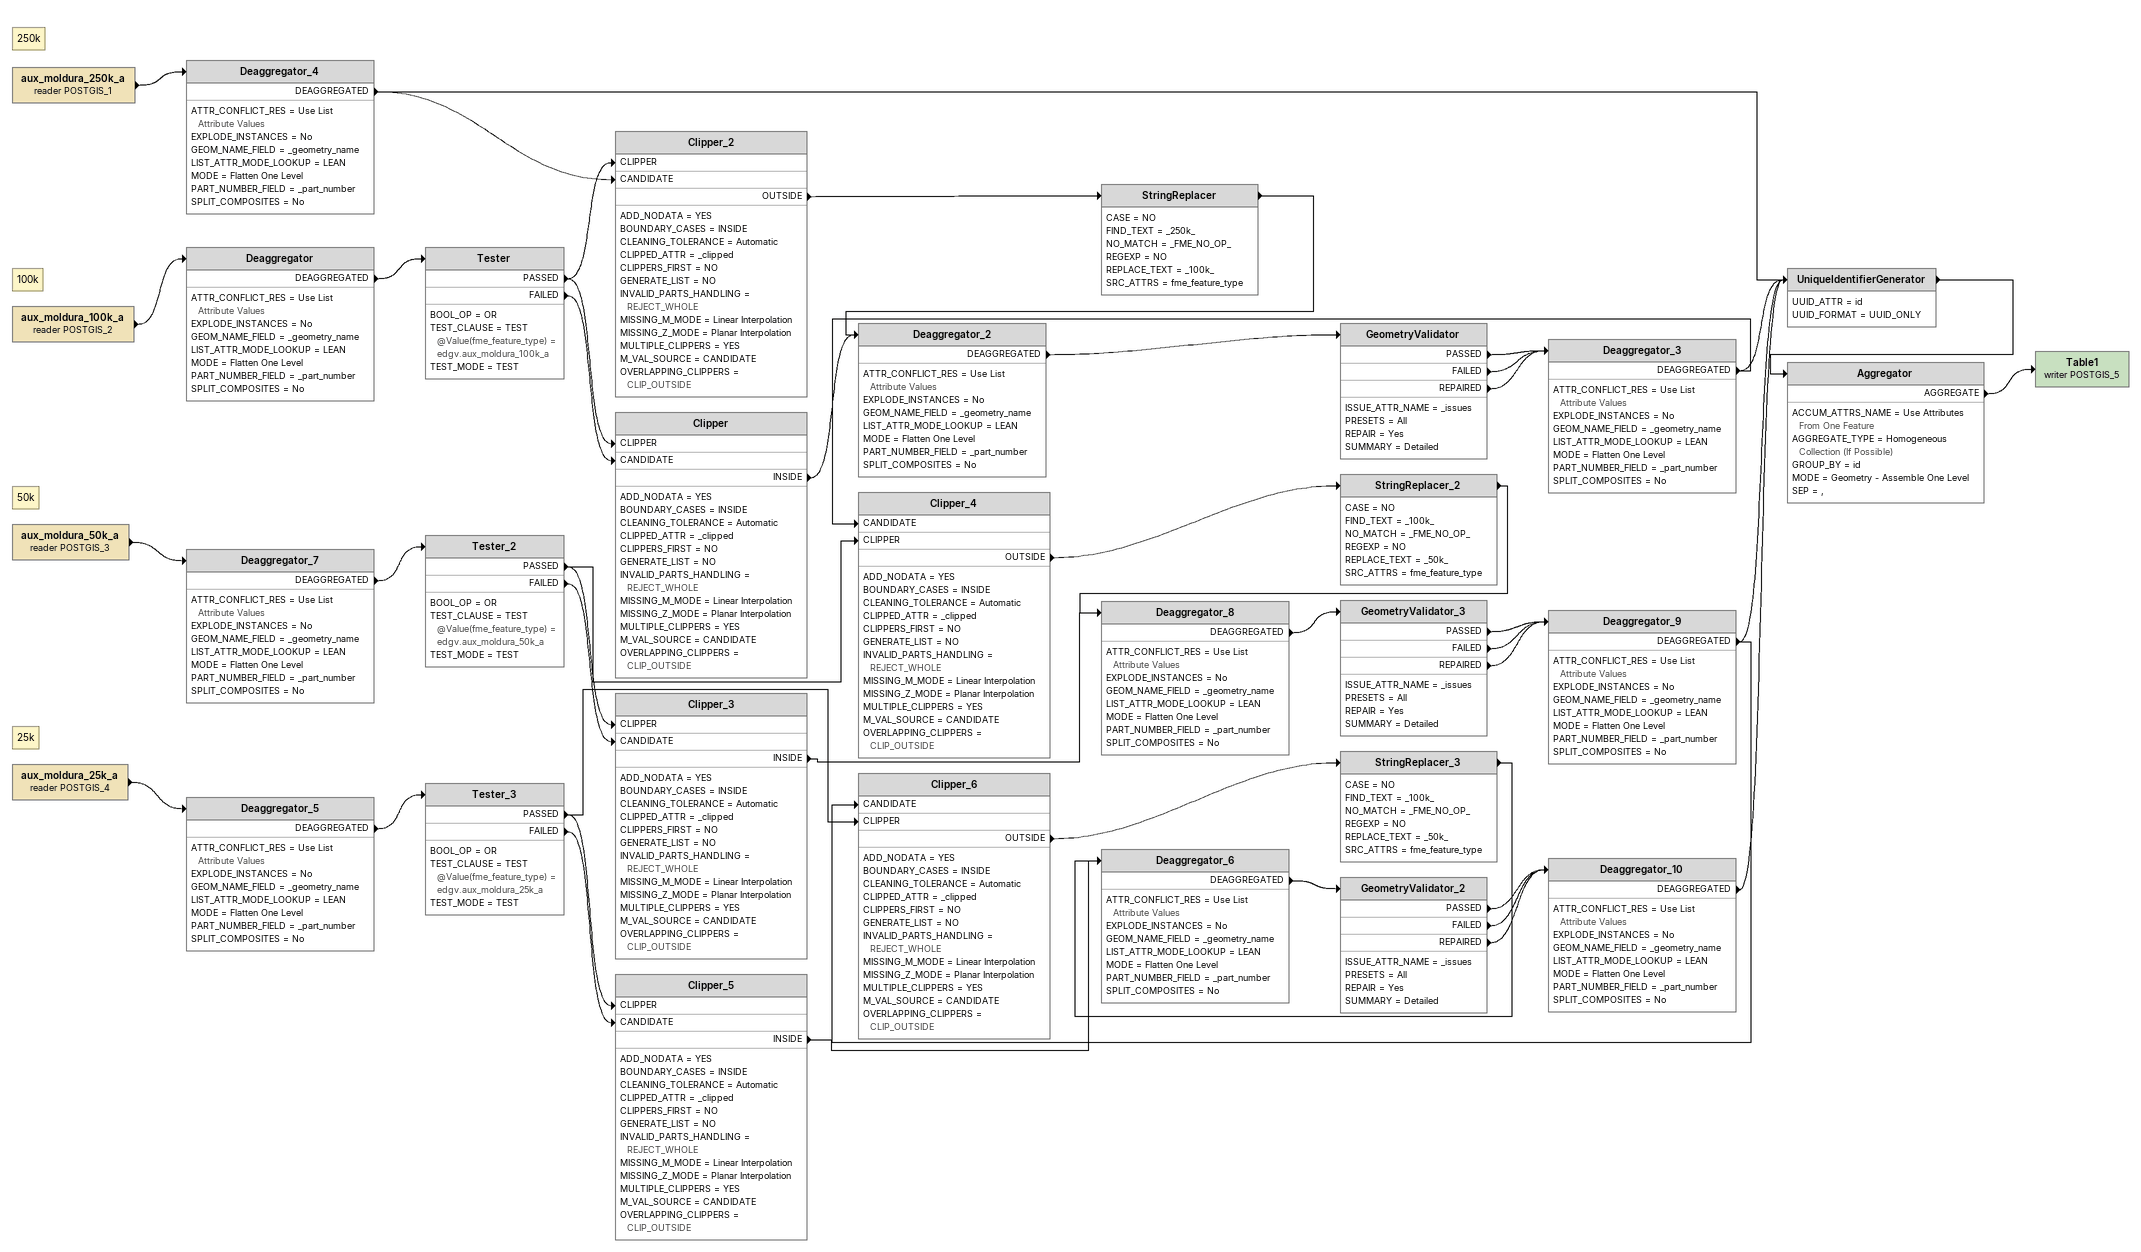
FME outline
Note: 250k
aux_moldura_250k_a (reader POSTGIS_1)
    -> Deaggregator_4
Deaggregator_4
    ATTR_CONFLICT_RES = Use List Attribute Values
    EXPLODE_INSTANCES = No
    GEOM_NAME_FIELD = _geometry_name
    LIST_ATTR_MODE_LOOKUP = LEAN
    MODE = Flatten One Level
    PART_NUMBER_FIELD = _part_number
    SPLIT_COMPOSITES = No
    DEAGGREGATED -> Clipper_2 [CANDIDATE]
    DEAGGREGATED -> UniqueIdentifierGenerator
Note: 100k
aux_moldura_100k_a (reader POSTGIS_2)
    -> Deaggregator
Deaggregator
    ATTR_CONFLICT_RES = Use List Attribute Values
    EXPLODE_INSTANCES = No
    GEOM_NAME_FIELD = _geometry_name
    LIST_ATTR_MODE_LOOKUP = LEAN
    MODE = Flatten One Level
    PART_NUMBER_FIELD = _part_number
    SPLIT_COMPOSITES = No
    DEAGGREGATED -> Tester
Tester
    BOOL_OP = OR
    TEST_CLAUSE = TEST @Value(fme_feature_type) = edgv.aux_moldura_100k_a
    TEST_MODE = TEST
    PASSED -> Clipper [CLIPPER]
    PASSED -> Clipper_2 [CLIPPER]
    FAILED -> Clipper [CANDIDATE]
Clipper_2
    ADD_NODATA = YES
    BOUNDARY_CASES = INSIDE
    CLEANING_TOLERANCE = Automatic
    CLIPPED_ATTR = _clipped
    CLIPPERS_FIRST = NO
    GENERATE_LIST = NO
    INVALID_PARTS_HANDLING = REJECT_WHOLE
    MISSING_M_MODE = Linear Interpolation
    MISSING_Z_MODE = Planar Interpolation
    MULTIPLE_CLIPPERS = YES
    M_VAL_SOURCE = CANDIDATE
    OVERLAPPING_CLIPPERS = CLIP_OUTSIDE
    OUTSIDE -> StringReplacer
StringReplacer
    CASE = NO
    FIND_TEXT = _250k_
    NO_MATCH = _FME_NO_OP_
    REGEXP = NO
    REPLACE_TEXT = _100k_
    SRC_ATTRS = fme_feature_type
    -> Deaggregator_2
Clipper
    ADD_NODATA = YES
    BOUNDARY_CASES = INSIDE
    CLEANING_TOLERANCE = Automatic
    CLIPPED_ATTR = _clipped
    CLIPPERS_FIRST = NO
    GENERATE_LIST = NO
    INVALID_PARTS_HANDLING = REJECT_WHOLE
    MISSING_M_MODE = Linear Interpolation
    MISSING_Z_MODE = Planar Interpolation
    MULTIPLE_CLIPPERS = YES
    M_VAL_SOURCE = CANDIDATE
    OVERLAPPING_CLIPPERS = CLIP_OUTSIDE
    INSIDE -> Deaggregator_2
Deaggregator_2
    ATTR_CONFLICT_RES = Use List Attribute Values
    EXPLODE_INSTANCES = No
    GEOM_NAME_FIELD = _geometry_name
    LIST_ATTR_MODE_LOOKUP = LEAN
    MODE = Flatten One Level
    PART_NUMBER_FIELD = _part_number
    SPLIT_COMPOSITES = No
    DEAGGREGATED -> GeometryValidator
GeometryValidator
    ISSUE_ATTR_NAME = _issues
    PRESETS = All
    REPAIR = Yes
    SUMMARY = Detailed
    PASSED -> Deaggregator_3
    FAILED -> Deaggregator_3
    REPAIRED -> Deaggregator_3
Deaggregator_3
    ATTR_CONFLICT_RES = Use List Attribute Values
    EXPLODE_INSTANCES = No
    GEOM_NAME_FIELD = _geometry_name
    LIST_ATTR_MODE_LOOKUP = LEAN
    MODE = Flatten One Level
    PART_NUMBER_FIELD = _part_number
    SPLIT_COMPOSITES = No
    DEAGGREGATED -> Clipper_4 [CANDIDATE]
    DEAGGREGATED -> UniqueIdentifierGenerator
Note: 50k
aux_moldura_50k_a (reader POSTGIS_3)
    -> Deaggregator_7
Deaggregator_7
    ATTR_CONFLICT_RES = Use List Attribute Values
    EXPLODE_INSTANCES = No
    GEOM_NAME_FIELD = _geometry_name
    LIST_ATTR_MODE_LOOKUP = LEAN
    MODE = Flatten One Level
    PART_NUMBER_FIELD = _part_number
    SPLIT_COMPOSITES = No
    DEAGGREGATED -> Tester_2
Tester_2
    BOOL_OP = OR
    TEST_CLAUSE = TEST @Value(fme_feature_type) = edgv.aux_moldura_50k_a
    TEST_MODE = TEST
    PASSED -> Clipper_3 [CLIPPER]
    PASSED -> Clipper_4 [CLIPPER]
    FAILED -> Clipper_3 [CANDIDATE]
Clipper_4
    ADD_NODATA = YES
    BOUNDARY_CASES = INSIDE
    CLEANING_TOLERANCE = Automatic
    CLIPPED_ATTR = _clipped
    CLIPPERS_FIRST = NO
    GENERATE_LIST = NO
    INVALID_PARTS_HANDLING = REJECT_WHOLE
    MISSING_M_MODE = Linear Interpolation
    MISSING_Z_MODE = Planar Interpolation
    MULTIPLE_CLIPPERS = YES
    M_VAL_SOURCE = CANDIDATE
    OVERLAPPING_CLIPPERS = CLIP_OUTSIDE
    OUTSIDE -> StringReplacer_2
StringReplacer_2
    CASE = NO
    FIND_TEXT = _100k_
    NO_MATCH = _FME_NO_OP_
    REGEXP = NO
    REPLACE_TEXT = _50k_
    SRC_ATTRS = fme_feature_type
    -> Deaggregator_8
Clipper_3
    ADD_NODATA = YES
    BOUNDARY_CASES = INSIDE
    CLEANING_TOLERANCE = Automatic
    CLIPPED_ATTR = _clipped
    CLIPPERS_FIRST = NO
    GENERATE_LIST = NO
    INVALID_PARTS_HANDLING = REJECT_WHOLE
    MISSING_M_MODE = Linear Interpolation
    MISSING_Z_MODE = Planar Interpolation
    MULTIPLE_CLIPPERS = YES
    M_VAL_SOURCE = CANDIDATE
    OVERLAPPING_CLIPPERS = CLIP_OUTSIDE
    INSIDE -> Deaggregator_8
Deaggregator_8
    ATTR_CONFLICT_RES = Use List Attribute Values
    EXPLODE_INSTANCES = No
    GEOM_NAME_FIELD = _geometry_name
    LIST_ATTR_MODE_LOOKUP = LEAN
    MODE = Flatten One Level
    PART_NUMBER_FIELD = _part_number
    SPLIT_COMPOSITES = No
    DEAGGREGATED -> GeometryValidator_3
GeometryValidator_3
    ISSUE_ATTR_NAME = _issues
    PRESETS = All
    REPAIR = Yes
    SUMMARY = Detailed
    PASSED -> Deaggregator_9
    FAILED -> Deaggregator_9
    REPAIRED -> Deaggregator_9
Deaggregator_9
    ATTR_CONFLICT_RES = Use List Attribute Values
    EXPLODE_INSTANCES = No
    GEOM_NAME_FIELD = _geometry_name
    LIST_ATTR_MODE_LOOKUP = LEAN
    MODE = Flatten One Level
    PART_NUMBER_FIELD = _part_number
    SPLIT_COMPOSITES = No
    DEAGGREGATED -> Clipper_6 [CANDIDATE]
    DEAGGREGATED -> UniqueIdentifierGenerator
Note: 25k
aux_moldura_25k_a (reader POSTGIS_4)
    -> Deaggregator_5
Deaggregator_5
    ATTR_CONFLICT_RES = Use List Attribute Values
    EXPLODE_INSTANCES = No
    GEOM_NAME_FIELD = _geometry_name
    LIST_ATTR_MODE_LOOKUP = LEAN
    MODE = Flatten One Level
    PART_NUMBER_FIELD = _part_number
    SPLIT_COMPOSITES = No
    DEAGGREGATED -> Tester_3
Tester_3
    BOOL_OP = OR
    TEST_CLAUSE = TEST @Value(fme_feature_type) = edgv.aux_moldura_25k_a
    TEST_MODE = TEST
    PASSED -> Clipper_5 [CLIPPER]
    PASSED -> Clipper_6 [CLIPPER]
    FAILED -> Clipper_5 [CANDIDATE]
Clipper_6
    ADD_NODATA = YES
    BOUNDARY_CASES = INSIDE
    CLEANING_TOLERANCE = Automatic
    CLIPPED_ATTR = _clipped
    CLIPPERS_FIRST = NO
    GENERATE_LIST = NO
    INVALID_PARTS_HANDLING = REJECT_WHOLE
    MISSING_M_MODE = Linear Interpolation
    MISSING_Z_MODE = Planar Interpolation
    MULTIPLE_CLIPPERS = YES
    M_VAL_SOURCE = CANDIDATE
    OVERLAPPING_CLIPPERS = CLIP_OUTSIDE
    OUTSIDE -> StringReplacer_3
StringReplacer_3
    CASE = NO
    FIND_TEXT = _100k_
    NO_MATCH = _FME_NO_OP_
    REGEXP = NO
    REPLACE_TEXT = _50k_
    SRC_ATTRS = fme_feature_type
    -> Deaggregator_6
Clipper_5
    ADD_NODATA = YES
    BOUNDARY_CASES = INSIDE
    CLEANING_TOLERANCE = Automatic
    CLIPPED_ATTR = _clipped
    CLIPPERS_FIRST = NO
    GENERATE_LIST = NO
    INVALID_PARTS_HANDLING = REJECT_WHOLE
    MISSING_M_MODE = Linear Interpolation
    MISSING_Z_MODE = Planar Interpolation
    MULTIPLE_CLIPPERS = YES
    M_VAL_SOURCE = CANDIDATE
    OVERLAPPING_CLIPPERS = CLIP_OUTSIDE
    INSIDE -> Deaggregator_6
Deaggregator_6
    ATTR_CONFLICT_RES = Use List Attribute Values
    EXPLODE_INSTANCES = No
    GEOM_NAME_FIELD = _geometry_name
    LIST_ATTR_MODE_LOOKUP = LEAN
    MODE = Flatten One Level
    PART_NUMBER_FIELD = _part_number
    SPLIT_COMPOSITES = No
    DEAGGREGATED -> GeometryValidator_2
GeometryValidator_2
    ISSUE_ATTR_NAME = _issues
    PRESETS = All
    REPAIR = Yes
    SUMMARY = Detailed
    PASSED -> Deaggregator_10
    FAILED -> Deaggregator_10
    REPAIRED -> Deaggregator_10
Deaggregator_10
    ATTR_CONFLICT_RES = Use List Attribute Values
    EXPLODE_INSTANCES = No
    GEOM_NAME_FIELD = _geometry_name
    LIST_ATTR_MODE_LOOKUP = LEAN
    MODE = Flatten One Level
    PART_NUMBER_FIELD = _part_number
    SPLIT_COMPOSITES = No
    DEAGGREGATED -> UniqueIdentifierGenerator
UniqueIdentifierGenerator
    UUID_ATTR = id
    UUID_FORMAT = UUID_ONLY
    -> Aggregator
Aggregator
    ACCUM_ATTRS_NAME = Use Attributes From One Feature
    AGGREGATE_TYPE = Homogeneous Collection (If Possible)
    GROUP_BY = id
    MODE = Geometry - Assemble One Level
    SEP = ,
    AGGREGATE -> Table1 (writer POSTGIS_5)
Table1 (writer POSTGIS_5)
